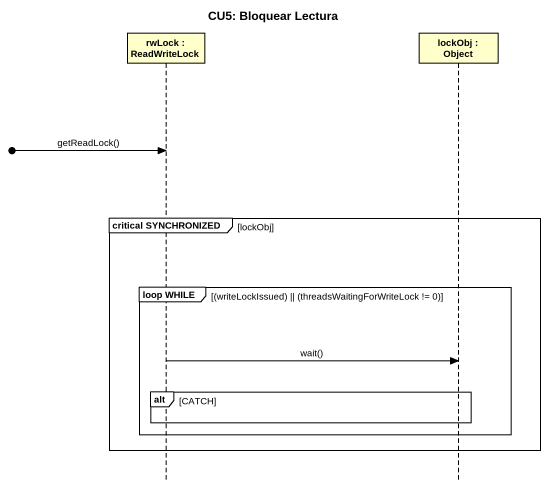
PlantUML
@startuml
title CU5: Bloquear Lectura
hide footbox
participant "rwLock : ReadWriteLock" as rwLock
participant "lockObj : Object" as lockObj

[o-> rwLock : getReadLock()
group critical SYNCHRONIZED [lockObj]
  group loop WHILE [(writeLockIssued) || (threadsWaitingForWriteLock != 0)]
    rwLock -> lockObj : wait()
    alt CATCH
    end
  end
end
@enduml
